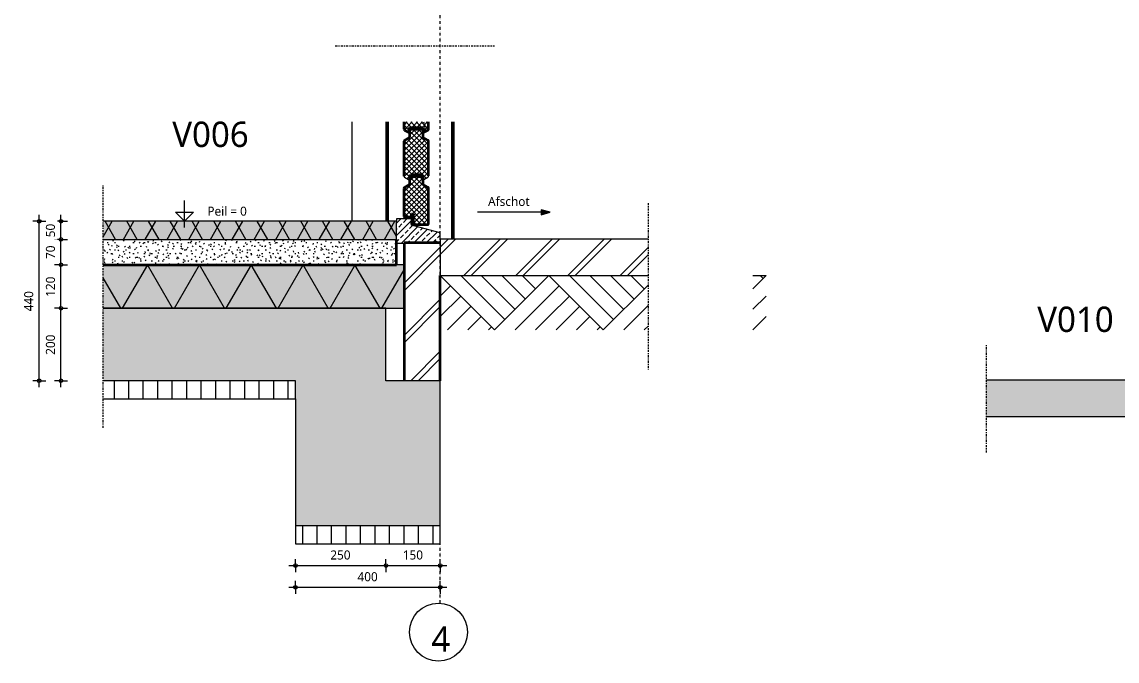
# Model space of a CAD drawing. Header units: millimetres. Extents: x 1789 to 13769, y 2055 to 27197.
# Drawn here: x 5465 to 8489, y 20851 to 22616 of the extents above; entities that cross this region are included whole.
import ezdxf

# ---------------------------------------------------------------- set-up
doc = ezdxf.new("R2010")
doc.units = ezdxf.units.MM
for name, pattern in [('MV_center', [15, 6, -3, 3, -3]), ('MV_hidden', [3.75, 2.5, -1.25]), ('MV_stramien', [16, 8, -4, 0, -4])]:
    doc.linetypes.add(name, pattern=pattern)
for name, color, linetype, lineweight in [('A-ANNO-DIMS', 211, 'Continuous', 13), ('A-ANNO-DIMS-10', 211, 'Continuous', 13), ('A-ANNO-NOTE', 131, 'Continuous', 18), ('A-DETL', 90, 'Continuous', 13), ('A-DETL-GENF', 92, 'Continuous', 18), ('G-ANNO-TEXT', 231, 'Continuous', 13)]:
    doc.layers.add(name, color=color, linetype=linetype, lineweight=lineweight)
doc.styles.add('Segoe UI_2', font='segoeui.ttf', dxfattribs={"height": 25})
doc.styles.add('Segoe UI_3', font='segoeui.ttf', dxfattribs={"height": 70})
doc.dimstyles.new('2_5_mm_1', dxfattribs={"dimscale": 304.8, "dimtxt": 26.184099, "dimasz": 0.032808, "dimexe": 0.059055, "dimexo": 0.0625, "dimgap": 0.029528, "dimtad": 1, "dimdec": 0, "dimzin": 0, "dimdsep": 46, "dimtxsty": 'Segoe UI_2', "dimblk1": 'DOTBLANK', "dimblk2": 'DOTBLANK', "dimsah": 1, "dimcen": 0.09, "dimdle": 0.059055, "dimazin": 0, "dimtfac": 1, "dimtdec": 4, "dimtix": 1, "dimtmove": 0, "dimatfit": 3, "dimfxl": 0.059055, "dimfxlon": 1, "dimtvp": 1, "dimtfill": 1, "dimtolj": 1, "dimtzin": 0, "dimarcsym": 2})
pattern_1 = [(45, (0, 0), (-7.071068, 7.071068), []), (135, (0, 0), (-7.071068, -7.071068), [])]
pattern_2 = [(45, (0, 0), (-71.84205, 71.84205), []), (45, (20.32, 0), (-71.84205, 71.84205), [])]
pattern_3 = [(90, (0, 0), (-40, 2e-15), [])]

# ---------------------------------------------------------------- blocks, each defined once
blk = doc.blocks.new('NLRS_00_DI_maskeer - Type 1-4234634-Details Restauratie 1-10')
at = {"layer": 'A-DETL-GENF', "linetype": 'MV_center'}
blk.add_line((200, 0), (-100, 0), dxfattribs=at)
blk = doc.blocks.new('42 isolatie - Type 1-3775099-Details Restauratie 1-10')
at = {"layer": 'A-DETL-GENF'}
blk.add_hatch(color=256, dxfattribs=at).paths.add_polyline_path([(861.8, 0.8), (882.9, 0.8), (882.9, 120.8), (52.3, 120.8), (52.3, 0.8), (832.9, 0.8)])
at = {"layer": 'A-DETL-GENF', "lineweight": 13}
h = blk.add_hatch(dxfattribs=at)
h.set_pattern_fill('FP_1', color=256, style=0, pattern_type=2)
h.set_pattern_definition([(60, (12.83, 244.8), (-107.387, 62), []), (120, (12.83, 244.8), (-107.387, -62), [])])
h.paths.add_polyline_path([(861.8, 0.8), (882.9, 0.8), (882.9, 120.8), (52.3, 120.8), (52.3, 0.8), (832.9, 0.8)])
at = {"layer": 'A-DETL-GENF'}
for p, q in [((861.8, 120.8), (52.3, 120.8)), ((882.9, 120.8), (861.8, 120.8)), ((882.9, 120.8), (861.8, 120.8)), ((882.9, 0.8), (882.9, 120.8)), ((52.3, 0.8), (832.9, 0.8)), ((832.9, 0.8), (882.9, 0.8)), ((832.9, 0.8), (882.9, 0.8))]:
    blk.add_line(p, q, dxfattribs=at)
blk = doc.blocks.new('42 isolatie - Type 1-3773473-Details Restauratie 1-10')
at = {"layer": 'A-DETL-GENF'}
blk.add_hatch(color=256, dxfattribs=at).paths.add_polyline_path([(861.8, 0.8), (861.8, 50.8), (52.3, 50.8), (52.3, 0.8), (468.3, 0.8)])
at = {"layer": 'A-DETL-GENF', "lineweight": 13}
h = blk.add_hatch(dxfattribs=at)
h.set_pattern_fill('FP_24', color=256, style=0, pattern_type=2)
h.set_pattern_definition([(60, (0, 0), (-45.0333, 26), []), (120, (0, 0), (-45.0333, -26), [])])
h.paths.add_polyline_path([(861.8, 0.8), (861.8, 50.8), (52.3, 50.8), (52.3, 0.8), (468.3, 0.8)])
at = {"layer": 'A-DETL-GENF'}
for p, q in [((861.8, 50.8), (52.3, 50.8)), ((861.8, 50.8), (52.3, 50.8)), ((861.8, 0.8), (861.8, 50.8)), ((861.8, 0.8), (861.8, 50.8)), ((52.3, 0.8), (861.8, 0.8)), ((52.3, 0.8), (861.8, 0.8))]:
    blk.add_line(p, q, dxfattribs=at)
blk = doc.blocks.new('00_Maaiveld - Type 1-4354706-Details Restauratie 1-10')
at = {"layer": 'A-DETL-GENF', "lineweight": 13}
for p, q in [((-900, 113.1), (-863.3, 149.8)), ((-573.6, 26.4), (-450, 150)), ((-573.6, 82.9), (-506.6, 150)), ((-573.6, 139.5), (-563.1, 150)), ((-356.6, 0), (-478.3, 121.7)), ((-300, 0), (-450, 150)), ((-441.4, 141.4), (-432.8, 150)), ((-413.1, 113.1), (-376.3, 150)), ((-384.9, 84.9), (-319.7, 150)), ((-300, 0), (-150, 150)), ((-300, 56.6), (-206.6, 150)), ((-300, 113.1), (-263.1, 150)), ((-56.6, 0), (-178.3, 121.7)), ((0, 0), (-150, 150)), ((-141.4, 141.4), (-132.8, 150)), ((-113.1, 113.1), (-76.3, 150)), ((-84.9, 84.9), (-19.7, 150)), ((-900, 56.6), (-863.3, 93.2)), ((-413.1, 0), (-506.6, 93.4)), ((-356.6, 56.6), (-300, 113.1)), ((-113.1, 0), (-206.6, 93.4)), ((-56.6, 56.6), (0, 113.1)), ((-469.7, 0), (-534.9, 65.1)), ((-169.7, 0), (-234.9, 65.1)), ((-900, 0), (-863.3, 36.7)), ((-526.3, 0), (-563.1, 36.9)), ((-328.3, 28.3), (-300, 56.6)), ((-226.3, 0), (-263.1, 36.9)), ((-28.3, 28.3), (0, 56.6)), ((-863.3, 0), (-900, 0)), ((-882.8, 0), (-891.4, 8.6))]:
    blk.add_line(p, q, dxfattribs=at)
blk = doc.blocks.new('NLRS_00_DI_maskeer - Type 1-4234642-Details Restauratie 1-10')
at = {"layer": 'A-DETL-GENF', "linetype": 'MV_center'}
blk.add_line((-100, 0), (360, 0), dxfattribs=at)
blk = doc.blocks.new('NLRS_00_DI_maskeer - Type 1-4234638-Details Restauratie 1-10')
at = {"layer": 'A-DETL-GENF', "linetype": 'MV_center'}
blk.add_line((-100, 0), (340, 0), dxfattribs=at)
blk = doc.blocks.new('NLRS_00_DI_maskeer - Type 1-4234641-Details Restauratie 1-10')
at = {"layer": 'A-DETL-GENF', "linetype": 'MV_center'}
blk.add_line((570, 0), (-100, 0), dxfattribs=at)
blk = doc.blocks.new('00_GA_pijl2 - Type 1-4352360-Details Restauratie 1-10')
at = {"layer": 'A-ANNO-NOTE', "lineweight": 13}
blk.add_hatch(color=256, dxfattribs=at).paths.add_polyline_path([(-4.81, -0.7), (-4.81, 0.7), (-2.38, 0)])
at = {"layer": 'A-ANNO-NOTE'}
for p, q in [((-4.81, 0), (-22.43, 0)), ((-2.38, 0), (-4.81, 0.7)), ((-4.81, 0.7), (-4.81, -0.7)), ((-4.81, -0.7), (-2.38, 0))]:
    blk.add_line(p, q, dxfattribs=at)
blk = doc.blocks.new('DIMBLOCK48-Details Restauratie 1-10')
at = {"layer": 'A-ANNO-DIMS-10'}
for p, q in [((5572.6, 21825.2), (5554.6, 21825.2)), ((5572.6, 21607.2), (5572.6, 21825.2)), ((5572.6, 21825.2), (5590.6, 21825.2)), ((5572.6, 21625.2), (5554.6, 21625.2)), ((5572.6, 21625.2), (5590.6, 21625.2))]:
    blk.add_line(p, q, dxfattribs=at)
for centre in [(5572.6, 21825.2), (5572.6, 21625.2)]:
    blk.add_circle(centre, 5, dxfattribs=at)
at = {"layer": 'A-ANNO-DIMS-10', "color": 0, "insert": (5531, 21696.7), "char_height": 25, "width": 68.555, "attachment_point": 1, "rotation": 90, "line_spacing_factor": 1.142579, "style": 'Segoe UI_2', "bg_fill": 3, "box_fill_scale": 1.25, "bg_fill_color": 9, "bg_fill_true_color": 13158600, "bg_fill_transparency": 0}
blk.add_mtext('200', dxfattribs=at)
blk = doc.blocks.new('_DotBlank')
at = {"color": 0, "linetype": 'ByBlock', "lineweight": -2}
blk.add_line((-0.5, 0), (-1, 0), dxfattribs=at)
blk.add_circle((0, 0), 0.5, dxfattribs=at)
blk = doc.blocks.new('DIMBLOCK49-Details Restauratie 1-10')
at = {"layer": 'A-ANNO-DIMS-10'}
for p, q in [((5572.6, 21945.2), (5554.6, 21945.2)), ((5572.6, 21825.2), (5572.6, 21945.2)), ((5572.6, 21945.2), (5590.6, 21945.2)), ((5572.6, 21825.2), (5554.6, 21825.2)), ((5572.6, 21825.2), (5590.6, 21825.2))]:
    blk.add_line(p, q, dxfattribs=at)
for centre in [(5572.6, 21945.2), (5572.6, 21825.2)]:
    blk.add_circle(centre, 5, dxfattribs=at)
at = {"layer": 'A-ANNO-DIMS-10', "color": 0, "insert": (5531, 21856.7), "char_height": 25, "width": 68.555, "attachment_point": 1, "rotation": 90, "line_spacing_factor": 1.142579, "style": 'Segoe UI_2', "bg_fill": 3, "box_fill_scale": 1.25, "bg_fill_color": 9, "bg_fill_true_color": 13158600, "bg_fill_transparency": 0}
blk.add_mtext('120', dxfattribs=at)
blk = doc.blocks.new('DIMBLOCK50-Details Restauratie 1-10')
at = {"layer": 'A-ANNO-DIMS-10'}
for p, q in [((5572.6, 22015.2), (5554.6, 22015.2)), ((5572.6, 21945.2), (5572.6, 22015.2)), ((5572.6, 22015.2), (5590.6, 22015.2)), ((5572.6, 21945.2), (5554.6, 21945.2)), ((5572.6, 21945.2), (5590.6, 21945.2))]:
    blk.add_line(p, q, dxfattribs=at)
for centre in [(5572.6, 22015.2), (5572.6, 21945.2)]:
    blk.add_circle(centre, 5, dxfattribs=at)
at = {"layer": 'A-ANNO-DIMS-10', "color": 0, "insert": (5531, 21961.2), "char_height": 25, "width": 45.703, "attachment_point": 1, "rotation": 90, "line_spacing_factor": 1.142579, "style": 'Segoe UI_2', "bg_fill": 3, "box_fill_scale": 1.25, "bg_fill_color": 9, "bg_fill_true_color": 13158600, "bg_fill_transparency": 0}
blk.add_mtext('70', dxfattribs=at)
blk = doc.blocks.new('DIMBLOCK51-Details Restauratie 1-10')
at = {"layer": 'A-ANNO-DIMS-10'}
for p, q in [((5572.6, 22015.2), (5572.6, 22083.2)), ((5572.6, 22065.2), (5554.6, 22065.2)), ((5572.6, 22065.2), (5590.6, 22065.2)), ((5572.6, 22015.2), (5554.6, 22015.2)), ((5572.6, 22015.2), (5590.6, 22015.2))]:
    blk.add_line(p, q, dxfattribs=at)
for centre in [(5572.6, 22065.2), (5572.6, 22015.2)]:
    blk.add_circle(centre, 5, dxfattribs=at)
at = {"layer": 'A-ANNO-DIMS-10', "color": 0, "insert": (5531, 22021.2), "char_height": 25, "width": 45.703, "attachment_point": 1, "rotation": 90, "line_spacing_factor": 1.142579, "style": 'Segoe UI_2', "bg_fill": 3, "box_fill_scale": 1.25, "bg_fill_color": 9, "bg_fill_true_color": 13158600, "bg_fill_transparency": 0}
blk.add_mtext('50', dxfattribs=at)
blk = doc.blocks.new('DIMBLOCK52-Details Restauratie 1-10')
at = {"layer": 'A-ANNO-DIMS-10'}
for p, q in [((5512.6, 21607.2), (5512.6, 22083.2)), ((5512.6, 22065.2), (5494.6, 22065.2)), ((5512.6, 22065.2), (5530.6, 22065.2)), ((5512.6, 21625.2), (5494.6, 21625.2)), ((5512.6, 21625.2), (5530.6, 21625.2))]:
    blk.add_line(p, q, dxfattribs=at)
for centre in [(5512.6, 22065.2), (5512.6, 21625.2)]:
    blk.add_circle(centre, 5, dxfattribs=at)
at = {"layer": 'A-ANNO-DIMS-10', "color": 0, "insert": (5471, 21816.7), "char_height": 25, "width": 68.555, "attachment_point": 1, "rotation": 90, "line_spacing_factor": 1.142579, "style": 'Segoe UI_2', "bg_fill": 3, "box_fill_scale": 1.25, "bg_fill_color": 9, "bg_fill_true_color": 13158600, "bg_fill_transparency": 0}
blk.add_mtext('440', dxfattribs=at)
blk = doc.blocks.new('DIMBLOCK186-Details Restauratie 1-10')
at = {"layer": 'A-ANNO-DIMS-10'}
for p, q in [((6201.9, 21115.1), (6469.9, 21115.1)), ((6219.9, 21115.1), (6219.9, 21133.1)), ((6219.9, 21115.1), (6219.9, 21097.1)), ((6469.9, 21115.1), (6469.9, 21133.1)), ((6469.9, 21115.1), (6469.9, 21097.1))]:
    blk.add_line(p, q, dxfattribs=at)
for centre in [(6219.9, 21115.1), (6469.9, 21115.1)]:
    blk.add_circle(centre, 5, dxfattribs=at)
at = {"layer": 'A-ANNO-DIMS-10', "color": 0, "insert": (6316.3, 21156.8), "char_height": 25, "width": 68.555, "attachment_point": 1, "line_spacing_factor": 1.142579, "style": 'Segoe UI_2', "bg_fill": 3, "box_fill_scale": 1.25, "bg_fill_color": 9, "bg_fill_true_color": 13158600, "bg_fill_transparency": 0}
blk.add_mtext('250', dxfattribs=at)
blk = doc.blocks.new('DIMBLOCK187-Details Restauratie 1-10')
at = {"layer": 'A-ANNO-DIMS-10'}
for p, q in [((6469.9, 21115.1), (6469.9, 21133.1)), ((6469.9, 21115.1), (6637.9, 21115.1)), ((6469.9, 21115.1), (6469.9, 21097.1)), ((6619.9, 21115.1), (6619.9, 21133.1)), ((6619.9, 21115.1), (6619.9, 21097.1))]:
    blk.add_line(p, q, dxfattribs=at)
for centre in [(6469.9, 21115.1), (6619.9, 21115.1)]:
    blk.add_circle(centre, 5, dxfattribs=at)
at = {"layer": 'A-ANNO-DIMS-10', "color": 0, "insert": (6516.3, 21156.8), "char_height": 25, "width": 68.555, "attachment_point": 1, "line_spacing_factor": 1.142579, "style": 'Segoe UI_2', "bg_fill": 3, "box_fill_scale": 1.25, "bg_fill_color": 9, "bg_fill_true_color": 13158600, "bg_fill_transparency": 0}
blk.add_mtext('150', dxfattribs=at)
blk = doc.blocks.new('DIMBLOCK188-Details Restauratie 1-10')
at = {"layer": 'A-ANNO-DIMS-10'}
for p, q in [((6201.9, 21055.1), (6637.9, 21055.1)), ((6219.9, 21055.1), (6219.9, 21073.1)), ((6219.9, 21055.1), (6219.9, 21037.1)), ((6619.9, 21055.1), (6619.9, 21073.1)), ((6619.9, 21055.1), (6619.9, 21037.1))]:
    blk.add_line(p, q, dxfattribs=at)
for centre in [(6219.9, 21055.1), (6619.9, 21055.1)]:
    blk.add_circle(centre, 5, dxfattribs=at)
at = {"layer": 'A-ANNO-DIMS-10', "color": 0, "insert": (6391.3, 21096.8), "char_height": 25, "width": 68.555, "attachment_point": 1, "line_spacing_factor": 1.142579, "style": 'Segoe UI_2', "bg_fill": 3, "box_fill_scale": 1.25, "bg_fill_color": 9, "bg_fill_true_color": 13158600, "bg_fill_transparency": 0}
blk.add_mtext('400', dxfattribs=at)

msp = doc.modelspace()

# ---------------------------------------------------------------- hatches: boundary and pattern name
at = {"layer": 'A-DETL-GENF', "lineweight": 13}
h = msp.add_hatch(dxfattribs=at)
h.set_pattern_fill('FP_21', color=250, style=0, pattern_type=2)
h.set_pattern_definition(pattern_1)
h.paths.add_polyline_path([(6534.6, 22310.8), (6534.6, 22323.8), (6572.8, 22323.8), (6572.8, 22310.8), (6574.8, 22310.8), (6585.5, 22317), (6586.4, 22317.8), (6587.1, 22318.8), (6587.6, 22319.9), (6587.7, 22321.1), (6587.7, 22339.4), (6519.7, 22339.4), (6519.8, 22319.2), (6520, 22318.6), (6520.4, 22318), (6520.9, 22317.5), (6521.5, 22317.1), (6532.6, 22310.8)])
h = msp.add_hatch(dxfattribs=at)
h.set_pattern_fill('FP_21', color=250, style=0, pattern_type=2)
h.set_pattern_definition(pattern_1)
h.paths.add_polyline_path([(6574.8, 22180.8), (6585.5, 22187), (6586.4, 22187.7), (6587, 22188.6), (6587.5, 22189.7), (6587.7, 22190.8), (6587.7, 22285), (6587.5, 22286.3), (6587, 22287.5), (6586.2, 22288.5), (6585.2, 22289.3), (6572.7, 22296.6), (6572.7, 22318.8), (6534.7, 22318.8), (6534.7, 22296.5), (6520.6, 22288.2), (6520.1, 22287.6), (6519.8, 22286.9), (6519.7, 22286.1), (6519.8, 22189.3), (6520, 22188.6), (6520.4, 22188), (6520.9, 22187.5), (6521.5, 22187.2), (6532.6, 22180.8), (6534.6, 22180.8), (6534.6, 22193.8), (6572.8, 22193.8), (6572.8, 22180.8)])
at = {"layer": 'A-DETL-GENF'}
h = msp.add_hatch(color=7, dxfattribs=at)
h.paths.add_polyline_path([(6568.2, 22318.8), (6568.2, 22323.8), (6556.2, 22323.8), (6556.2, 22318.8)])
h.paths.add_polyline_path([(6539.1, 22318.8), (6551.1, 22318.8), (6551.1, 22323.8), (6539.1, 22323.8), (6539.1, 22320.9)])
at = {"layer": 'A-DETL-GENF', "lineweight": 13}
h = msp.add_hatch(dxfattribs=at)
h.set_pattern_fill('FP_21', color=250, style=0, pattern_type=2)
h.set_pattern_definition(pattern_1)
h.paths.add_polyline_path([(6585.7, 22056.8), (6586.2, 22056.9), (6586.7, 22057.1), (6587.1, 22057.4), (6587.4, 22057.8), (6587.6, 22058.3), (6587.7, 22058.8), (6587.7, 22155), (6587.5, 22156.3), (6587, 22157.5), (6586.2, 22158.6), (6585.2, 22159.4), (6572.7, 22166.6), (6572.7, 22188.8), (6534.7, 22188.8), (6534.7, 22166.6), (6520.6, 22158.2), (6520.1, 22157.6), (6519.8, 22156.9), (6519.7, 22156.1), (6519.8, 22078.8), (6520, 22078.3), (6520.3, 22077.9), (6520.7, 22077.6), (6521.2, 22077.4), (6521.7, 22077.3), (6540.8, 22077.3), (6540.8, 22085.8), (6545.8, 22085.8), (6545.9, 22057.9), (6546.3, 22057.3), (6546.6, 22057), (6547.3, 22056.8)])
at = {"layer": 'A-DETL-GENF'}
h = msp.add_hatch(color=7, dxfattribs=at)
h.paths.add_polyline_path([(6551.1, 22188.8), (6551.1, 22193.8), (6539.1, 22193.8), (6539.1, 22188.8)])
h.paths.add_polyline_path([(6556.2, 22188.8), (6568.2, 22188.8), (6568.2, 22193.8), (6556.2, 22193.8)])
h = msp.add_hatch(color=7, dxfattribs=at)
h.paths.add_polyline_path([(6545.8, 22056.9), (6545.8, 22083.4), (6544.9, 22083.4), (6541.4, 22081.6), (6540.8, 22080.5), (6540.8, 22078.8), (6541.5, 22079.5), (6542, 22081.2), (6544.9, 22082.3), (6544.9, 22079.4), (6543.9, 22079), (6543.1, 22066.9), (6540.8, 22066.9), (6540.8, 22064.2), (6541.3, 22060.9), (6541.8, 22059.5), (6540.9, 22059.5), (6540.9, 22056.9), (6542.1, 22056.9), (6543.3, 22059.3), (6543.6, 22058.6), (6544.2, 22056.9)])
h.paths.add_polyline_path([(6541.6, 22057.3), (6541.6, 22058.2), (6542.2, 22058.7), (6542.6, 22059.5), (6541.8, 22061.3), (6541.5, 22064.2), (6541.5, 22065.2), (6542.5, 22064.3), (6541.9, 22061.5), (6542.1, 22061.1), (6542.5, 22060.8), (6542.9, 22060.7), (6544.9, 22060.7), (6544.9, 22057.7), (6544.3, 22058.7), (6543.8, 22059.9), (6542.9, 22059.9)])
h.paths.add_polyline_path([(6542.6, 22061.5), (6543.2, 22064), (6544.9, 22064), (6544.9, 22061.5)])
h.paths.add_polyline_path([(6544.9, 22064.8), (6543.4, 22064.8), (6544.5, 22077.7), (6544.8, 22078.6), (6544.9, 22077.8)])
at = {"layer": 'A-DETL-GENF', "lineweight": 13}
h = msp.add_hatch(dxfattribs=at)
h.set_pattern_fill('FP_23', color=253, style=0, pattern_type=2)
h.set_pattern_definition([(45, (0, 0), (-17.062487, 17.062487), []), (45, (17.062, 0), (-17.062487, 17.062487), [12.065, -6.033])])
h.paths.add_polyline_path([(6519.9, 22005.2), (6519.9, 22005.4), (6602.8, 22005.4), (6603, 22006.5), (6603.5, 22007.7), (6604.3, 22008.8), (6605.3, 22009.6), (6606.5, 22010.1), (6607.8, 22010.2), (6609.1, 22010.1), (6610.3, 22009.6), (6611.4, 22008.8), (6612.1, 22007.7), (6612.6, 22006.5), (6612.8, 22005.4), (6619.9, 22005.4), (6619.9, 22029.2), (6619.8, 22030.3), (6619.4, 22031.3), (6618.9, 22032.3), (6618.1, 22033.1), (6617.2, 22033.7), (6616.2, 22034.1), (6540.8, 22054.2), (6540.8, 22071.1), (6540.4, 22071.8), (6540.1, 22072), (6539.3, 22072.2), (6500.3, 22072.2), (6499.8, 22072), (6499.4, 22071.7), (6499.1, 22071.2), (6498.9, 22070.8), (6498.8, 22070.2), (6498.8, 22005.2), (6518.6, 22005.2)])
h = msp.add_hatch(dxfattribs=at)
h.set_pattern_fill('FP_7', color=253, style=0, pattern_type=2)
h.set_pattern_definition([(0, (0, 0), (40.64, 10.16), [3.353, -27.127, 3.353, -27.127, -162.56]), (0, (0, 0), (40.64, 10.16), [-60.96, 3.353, -57.607, 3.353, -27.127, -71.12]), (0, (0, 0), (40.64, 10.16), [-152.4, 3.353, -16.967, 3.353, -47.447]), (120, (15.24, 5.08), (-29.118818, 30.1152724), [3.353, -27.127, 3.353, -27.127, -162.56]), (120, (15.24, 5.08), (-29.118818, 30.1152724), [-60.96, 3.353, -57.607, 3.353, -27.127, -71.12]), (120, (15.24, 5.08), (-29.118818, 30.1152724), [-152.4, 3.353, -16.967, 3.353, -47.447]), (240, (20.32, 25.4), (-11.521182, -40.2752724), [3.353, -27.127, 3.353, -27.127, -162.56]), (240, (20.32, 25.4), (-11.521182, -40.2752724), [-60.96, 3.353, -57.607, 3.353, -27.127, -71.12]), (240, (20.32, 25.4), (-11.521182, -40.2752724), [-152.4, 3.353, -16.967, 3.353, -47.447])])
h.paths.add_polyline_path([(5689.3, 21945.2), (6498.8, 21945.2), (6498.8, 22015.2), (5689.3, 22015.2)])
h = msp.add_hatch(dxfattribs=at)
h.set_pattern_fill('FP_25', color=57, style=0, pattern_type=2)
h.set_pattern_definition(pattern_2)
h.paths.add_polyline_path([(6725.3, 21915.6), (7193.5, 21915.6), (7193.5, 22015.6), (6619.9, 22015.6), (6619.9, 21915.6)])
h = msp.add_hatch(dxfattribs=at)
h.set_pattern_fill('FP_25', color=57, style=0, pattern_type=2)
h.set_pattern_definition(pattern_2)
h.paths.add_polyline_path([(6519.9, 21625.2), (6619.9, 21625.2), (6619.9, 22005.4), (6519.9, 22005.4), (6519.9, 21668.4)])
at = {"layer": 'A-DETL-GENF'}
h = msp.add_hatch(color=9, dxfattribs=at)
h.paths.add_polyline_path([(6219.9, 21225.2), (6619.9, 21225.2), (6469.9, 21625.2), (6469.9, 21825.2), (5689.3, 21825.2), (5689.3, 21625.2), (6219.9, 21625.2), (6219.9, 21575.2)])
h.paths.add_polyline_path([(6619.9, 21225.2), (6619.9, 21625.2), (6469.9, 21625.2)])
at = {"layer": 'A-DETL-GENF', "lineweight": 13}
h = msp.add_hatch(dxfattribs=at)
h.set_pattern_fill('FP_66', color=253, style=0, pattern_type=2)
h.set_pattern_definition(pattern_3)
h.paths.add_polyline_path([(5689.3, 21575.2), (6219.9, 21575.2), (6219.9, 21625.2), (5689.3, 21625.2)])
at = {"layer": 'A-DETL-GENF'}
msp.add_hatch(color=254, dxfattribs=at).paths.add_polyline_path([(8127.8, 21526.7), (8565.8, 21526.7), (8565.8, 21626.7), (8127.8, 21626.7)])
at = {"layer": 'A-DETL-GENF', "lineweight": 13}
h = msp.add_hatch(dxfattribs=at)
h.set_pattern_fill('FP_66', color=253, style=0, pattern_type=2)
h.set_pattern_definition(pattern_3)
h.paths.add_polyline_path([(6619.9, 21175.2), (6619.9, 21225.2), (6219.9, 21225.2), (6219.9, 21175.2)])

# ---------------------------------------------------------------- linework, layer by layer
at = {"layer": 'A-DETL', "linetype": 'MV_stramien', "lineweight": 18}
for p, q in [((6619.9, 21225.2), (6619.9, 23909.4)), ((6619.9, 21011.3), (6619.9, 21175.2))]:
    msp.add_line(p, q, dxfattribs=at)
at = {"layer": 'A-DETL', "lineweight": 18}
for p, q in [((6375.9, 22339.4), (6375.9, 22065.2)), ((6521.5, 22187.2), (6532.6, 22180.8)), ((6532.6, 22180.8), (6534.6, 22180.8)), ((6534.6, 22180.8), (6534.6, 22193.8)), ((6534.6, 22193.8), (6539.1, 22193.8)), ((6551.1, 22193.8), (6556.2, 22193.8)), ((6568.2, 22193.8), (6572.8, 22193.8)), ((6572.8, 22193.8), (6572.8, 22180.8)), ((6572.8, 22180.8), (6574.8, 22180.8)), ((6574.8, 22180.8), (6585.5, 22187)), ((5913.5, 22047.8), (5913.5, 22122.8)), ((5913.5, 22065.2), (5888.5, 22090.2)), ((5888.5, 22090.2), (5938.5, 22090.2)), ((5913.5, 22065.2), (5938.5, 22090.2)), ((5974.9, 22065.2), (5849.9, 22065.2)), ((6498.8, 22070.2), (6498.8, 22065.2)), ((6539.3, 22072.2), (6500.8, 22072.2)), ((6540.8, 22066.9), (6540.8, 22070.7)), ((6540.8, 22054.2), (6540.8, 22064.2)), ((6616.2, 22034.1), (6540.8, 22054.2)), ((6619.9, 22015.6), (6619.9, 22029.2)), ((6619.9, 22015.6), (6619.9, 21915.6)), ((7193.5, 22015.6), (6619.9, 22015.6)), ((6498.8, 22005.2), (6519.9, 22005.2)), ((6619.9, 21915.6), (7193.5, 21915.6)), ((6469.9, 21825.2), (5689.3, 21825.2)), ((6469.9, 21625.2), (6469.9, 21825.2)), ((6219.9, 21625.2), (5689.3, 21625.2)), ((6219.9, 21575.2), (6219.9, 21625.2)), ((6619.9, 21625.2), (6469.9, 21625.2)), ((6619.9, 21225.2), (6619.9, 21625.2)), ((8565.8, 21626.7), (8127.8, 21626.7)), ((5689.3, 21575.2), (6219.9, 21575.2)), ((6219.9, 21575.2), (6219.9, 21225.2)), ((8127.8, 21526.7), (8565.8, 21526.7)), ((6619.9, 21225.2), (6219.9, 21225.2)), ((6219.9, 21225.2), (6219.9, 21175.2)), ((6619.9, 21175.2), (6619.9, 21225.2)), ((6219.9, 21175.2), (6619.9, 21175.2))]:
    msp.add_line(p, q, dxfattribs=at)
at = {"layer": 'A-DETL', "lineweight": 50}
for p, q in [((6472.9, 22339.4), (6472.9, 22065.2)), ((6654.9, 22339.4), (6654.9, 22015.6))]:
    msp.add_line(p, q, dxfattribs=at)
at = {"layer": 'A-DETL', "lineweight": 35}
for p, q in [((6519.7, 22339.4), (6519.7, 22319.9)), ((6521.5, 22317.1), (6532.6, 22310.8)), ((6534.6, 22310.8), (6534.6, 22323.8)), ((6534.6, 22323.8), (6572.8, 22323.8)), ((6572.7, 22318.8), (6534.7, 22318.8)), ((6534.7, 22318.8), (6534.7, 22296.5)), ((6539.1, 22323.8), (6539.1, 22318.8)), ((6551.1, 22318.8), (6551.1, 22323.8)), ((6556.2, 22323.8), (6556.2, 22318.8)), ((6568.2, 22318.8), (6568.2, 22323.8)), ((6572.7, 22296.6), (6572.7, 22318.8)), ((6572.8, 22323.8), (6572.8, 22310.8)), ((6574.8, 22310.8), (6585.5, 22317)), ((6587.7, 22321.1), (6587.7, 22339.4)), ((6519.7, 22286.1), (6519.7, 22189.9)), ((6534.7, 22296.5), (6521.2, 22288.7)), ((6532.6, 22310.8), (6534.6, 22310.8)), ((6585.2, 22289.3), (6572.7, 22296.6)), ((6572.8, 22310.8), (6574.8, 22310.8)), ((6587.7, 22190.8), (6587.7, 22285)), ((6534.7, 22166.6), (6521.2, 22158.7)), ((6539.1, 22188.8), (6534.7, 22188.8)), ((6534.7, 22188.8), (6534.7, 22166.6)), ((6551.1, 22193.8), (6539.1, 22193.8)), ((6539.1, 22193.8), (6539.1, 22188.8)), ((6539.1, 22188.8), (6551.1, 22188.8)), ((6551.1, 22188.8), (6551.1, 22193.8)), ((6556.2, 22188.8), (6551.1, 22188.8)), ((6568.2, 22193.8), (6556.2, 22193.8)), ((6556.2, 22193.8), (6556.2, 22188.8)), ((6556.2, 22188.8), (6568.2, 22188.8)), ((6568.2, 22188.8), (6568.2, 22193.8)), ((6572.7, 22188.8), (6568.2, 22188.8)), ((6572.7, 22166.6), (6572.7, 22188.8)), ((6585.2, 22159.4), (6572.7, 22166.6)), ((6519.7, 22156.1), (6519.7, 22079.3)), ((6587.7, 22058.8), (6587.7, 22155)), ((6521.7, 22077.3), (6540.8, 22077.3)), ((6540.8, 22080.5), (6540.8, 22085.8)), ((6540.8, 22085.8), (6545.8, 22085.8)), ((6541.4, 22081.6), (6540.8, 22080.5)), ((6540.8, 22080.5), (6540.8, 22078.8)), ((6540.8, 22078.8), (6541.5, 22079.5)), ((6540.8, 22077.3), (6540.8, 22078.8)), ((6544.9, 22083.4), (6541.4, 22081.6)), ((6541.5, 22079.5), (6542, 22081.2)), ((6542, 22081.2), (6544.9, 22082.3)), ((6543.9, 22079), (6543.1, 22066.9)), ((6543.4, 22064.8), (6544.5, 22077.7)), ((6544.9, 22079.4), (6543.9, 22079)), ((6544.5, 22077.7), (6544.8, 22078.6)), ((6544.8, 22078.6), (6544.9, 22077.8)), ((6545.8, 22083.4), (6544.9, 22083.4)), ((6544.9, 22082.3), (6544.9, 22079.4)), ((6544.9, 22077.8), (6544.9, 22064.8)), ((6545.8, 22085.8), (6545.8, 22083.4)), ((6545.8, 22056.9), (6545.8, 22083.4)), ((6543.1, 22066.9), (6540.8, 22066.9)), ((6540.8, 22066.9), (6540.8, 22064.2)), ((6540.8, 22064.2), (6541.3, 22060.9)), ((6541.8, 22059.5), (6540.9, 22059.5)), ((6540.9, 22059.5), (6540.9, 22056.9)), ((6540.9, 22056.9), (6542.1, 22056.9)), ((6541.3, 22060.9), (6541.8, 22059.5)), ((6541.5, 22064.2), (6541.5, 22065.2)), ((6541.5, 22065.2), (6542.5, 22064.3)), ((6541.8, 22061.3), (6541.5, 22064.2)), ((6542.9, 22059.9), (6541.6, 22057.3)), ((6541.6, 22058.2), (6542.2, 22058.7)), ((6541.6, 22057.3), (6541.6, 22058.2)), ((6542.6, 22059.5), (6541.8, 22061.3)), ((6542.5, 22064.3), (6541.9, 22061.9)), ((6542.1, 22056.9), (6543.3, 22059.3)), ((6542.2, 22058.7), (6542.6, 22059.5)), ((6542.6, 22061.5), (6543.2, 22064)), ((6544.9, 22061.5), (6542.6, 22061.5)), ((6542.9, 22060.7), (6544.9, 22060.7)), ((6543.8, 22059.9), (6542.9, 22059.9)), ((6543.2, 22064), (6544.9, 22064)), ((6543.3, 22059.3), (6543.6, 22058.6)), ((6544.9, 22064.8), (6543.4, 22064.8)), ((6543.6, 22058.6), (6544.2, 22056.9)), ((6544.3, 22058.7), (6543.8, 22059.9)), ((6544.2, 22056.9), (6545.8, 22056.9)), ((6544.9, 22057.7), (6544.3, 22058.7)), ((6544.9, 22064), (6544.9, 22061.5)), ((6544.9, 22060.7), (6544.9, 22057.7)), ((6547.3, 22056.8), (6585.7, 22056.8)), ((6498.8, 21945.2), (6498.8, 22015.2)), ((6519.9, 22005.4), (6519.9, 21625.2)), ((6619.9, 22005.4), (6519.9, 22005.4)), ((5689.3, 21945.2), (6498.8, 21945.2)), ((6619.9, 21625.2), (6619.9, 21915.6))]:
    msp.add_line(p, q, dxfattribs=at)
at = {"layer": 'A-DETL', "linetype": 'MV_hidden', "lineweight": 18}
for p, q in [((6573.8, 22339.4), (6579, 22313.2)), ((6584.1, 22339.4), (6587.7, 22321.1))]:
    msp.add_line(p, q, dxfattribs=at)
at = {"layer": 'A-DETL', "lineweight": 18}
msp.add_circle((6614.9, 20931.4), 80, dxfattribs=at)
at = {"layer": 'A-DETL', "lineweight": 35}
for centre, radius, start, end in [((6522.8, 22319.9), 3.06, 180.0018, 245.3576), ((6582.7, 22321.1), 5, 303.9842, 0), ((6522.7, 22286.1), 3.01, 120.161, 179.9638), ((6582.6, 22285), 5.05, 0.1395, 59.3834), ((6522.7, 22156.1), 3.01, 120.161, 179.9638), ((6582.6, 22155), 5.05, 0.1395, 59.3834), ((6521.7, 22079.3), 2, 180, 270), ((6542.9, 22061.7), 1, 166.7595, 273.2405), ((6547.3, 22058.3), 1.5, 180, 270), ((6585.7, 22058.8), 2, 270, 360)]:
    msp.add_arc(centre, radius, start, end, dxfattribs=at)
at = {"layer": 'A-DETL', "lineweight": 18}
for centre, radius, start, end in [((6522.8, 22189.9), 3.06, 180, 245.3576), ((6582.7, 22191.1), 5, 303.9842, 355.4783), ((6500.8, 22070.2), 2, 90, 180), ((6539.3, 22070.7), 1.5, 0, 90), ((6614.9, 22029.2), 5, 0, 75.0003), ((6607.8, 22005.2), 5, 1.4748, 178.5252)]:
    msp.add_arc(centre, radius, start, end, dxfattribs=at)

# ---------------------------------------------------------------- block references
at = {"layer": 'A-ANNO-NOTE', "xscale": 10, "yscale": 10, "zscale": 10}
msp.add_blockref('00_GA_pijl2 - Type 1-4352360-Details Restauratie 1-10', (6946.8, 22090.2), dxfattribs=at)
at = {"layer": 'A-DETL-GENF', "linetype": 'MV_center'}
msp.add_blockref('NLRS_00_DI_maskeer - Type 1-4234638-Details Restauratie 1-10', (6429.9, 22549.6), dxfattribs=at)
at = {"layer": 'A-DETL-GENF', "linetype": 'MV_center', "rotation": 270}
for name, p in [('NLRS_00_DI_maskeer - Type 1-4234641-Details Restauratie 1-10', (5689.3, 22065.2)), ('NLRS_00_DI_maskeer - Type 1-4234642-Details Restauratie 1-10', (7193.5, 22015.6)), ('NLRS_00_DI_maskeer - Type 1-4234634-Details Restauratie 1-10', (8127.8, 21626.7))]:
    msp.add_blockref(name, p, dxfattribs=at)
at = {"layer": 'A-DETL-GENF'}
for name, p in [('42 isolatie - Type 1-3773473-Details Restauratie 1-10', (5637, 22014.4)), ('42 isolatie - Type 1-3775099-Details Restauratie 1-10', (5637, 21824.4))]:
    msp.add_blockref(name, p, dxfattribs=at)
at = {"layer": 'A-DETL-GENF', "lineweight": 13, "rotation": 180}
msp.add_blockref('00_Maaiveld - Type 1-4354706-Details Restauratie 1-10', (6619.9, 21915.6), dxfattribs=at)

# ---------------------------------------------------------------- texts
at = {"layer": 'G-ANNO-TEXT', "color": 7, "attachment_point": 1}
for s, insert, char_height, width, style in [('V006', (5879.8, 22340.3), 70, 272.574, 'Segoe UI_3'), ('Peil = 0', (5976.8, 22105.7), 25, 143.502, 'Segoe UI_2'), ('V010', (8268.1, 21829.8), 70, 272.574, 'Segoe UI_3'), ('4', (6595.3, 20947.3), 70, 65.738, 'Segoe UI_3')]:
    msp.add_mtext(s, dxfattribs=dict(at, insert=insert, char_height=char_height, width=width, style=style))
at = {"layer": 'G-ANNO-TEXT', "color": 39, "insert": (6751.9, 22132.6), "char_height": 25, "width": 141.097, "attachment_point": 1, "style": 'Segoe UI_2'}
msp.add_mtext('Afschot', dxfattribs=at)

# ---------------------------------------------------------------- dimensions: what is measured, and where the dimension line sits
at = {"layer": 'A-ANNO-DIMS'}
dim = msp.add_linear_dim(base=(5572.6, 21825.2), p1=(5590.6, 21625.2), p2=(5590.6, 21825.2), angle=90, dimstyle='2_5_mm_1', override={"dimpost": '<>', "dimfxl": 200}, dxfattribs=at)
dim.commit()
dim.dimension.update_dxf_attribs({"geometry": 'DIMBLOCK48-Details Restauratie 1-10', "text_midpoint": (5550.7, 21725.2)})

# ---------------------------------------------------------------- next in the draw order: dimensions: what is measured, and where the dimension line sits
dim = msp.add_linear_dim(base=(5572.6, 21945.2), p1=(5590.6, 21825.2), p2=(5590.6, 21945.2), angle=90, dimstyle='2_5_mm_1', override={"dimpost": '<>', "dimfxl": 120}, dxfattribs=at)
dim.commit()
dim.dimension.update_dxf_attribs({"geometry": 'DIMBLOCK49-Details Restauratie 1-10', "text_midpoint": (5550.6, 21885.2)})
dim = msp.add_linear_dim(base=(6469.9, 21115.1), p1=(6219.9, 21133.1), p2=(6469.9, 21133.1), dimstyle='2_5_mm_1', override={"dimpost": '<>', "dimfxl": 250}, dxfattribs=at)
dim.commit()
dim.dimension.update_dxf_attribs({"geometry": 'DIMBLOCK186-Details Restauratie 1-10', "text_midpoint": (6344.9, 21137.1)})

# ---------------------------------------------------------------- next in the draw order: dimensions: what is measured, and where the dimension line sits
dim = msp.add_linear_dim(base=(5572.6, 22015.2), p1=(5590.6, 21945.2), p2=(5590.6, 22015.2), angle=90, dimstyle='2_5_mm_1', override={"dimpost": '<>', "dimfxl": 70}, dxfattribs=at)
dim.commit()
dim.dimension.update_dxf_attribs({"geometry": 'DIMBLOCK50-Details Restauratie 1-10', "text_midpoint": (5550.7, 21980.2)})
dim = msp.add_linear_dim(base=(6619.9, 21115.1), p1=(6469.9, 21133.1), p2=(6619.9, 21133.1), dimstyle='2_5_mm_1', override={"dimpost": '<>', "dimfxl": 150}, dxfattribs=at)
dim.commit()
dim.dimension.update_dxf_attribs({"geometry": 'DIMBLOCK187-Details Restauratie 1-10', "text_midpoint": (6544.9, 21137.1)})

# ---------------------------------------------------------------- next in the draw order: dimensions: what is measured, and where the dimension line sits
dim = msp.add_linear_dim(base=(5572.6, 22065.2), p1=(5590.6, 22015.2), p2=(5590.6, 22065.2), angle=90, dimstyle='2_5_mm_1', override={"dimpost": '<>', "dimfxl": 50}, dxfattribs=at)
dim.commit()
dim.dimension.update_dxf_attribs({"geometry": 'DIMBLOCK51-Details Restauratie 1-10', "text_midpoint": (5550.7, 22040.2)})
dim = msp.add_linear_dim(base=(6619.9, 21055.1), p1=(6219.9, 21073.1), p2=(6619.9, 21073.1), dimstyle='2_5_mm_1', override={"dimpost": '<>', "dimfxl": 400}, dxfattribs=at)
dim.commit()
dim.dimension.update_dxf_attribs({"geometry": 'DIMBLOCK188-Details Restauratie 1-10', "text_midpoint": (6419.9, 21077.1)})

# ---------------------------------------------------------------- next in the draw order: dimensions: what is measured, and where the dimension line sits
dim = msp.add_linear_dim(base=(5512.6, 22065.2), p1=(5530.6, 21625.2), p2=(5530.6, 22065.2), angle=90, dimstyle='2_5_mm_1', override={"dimpost": '<>', "dimfxl": 440}, dxfattribs=at)
dim.commit()
dim.dimension.update_dxf_attribs({"geometry": 'DIMBLOCK52-Details Restauratie 1-10', "text_midpoint": (5490.7, 21845.2)})

doc.saveas('drawing.dxf')
